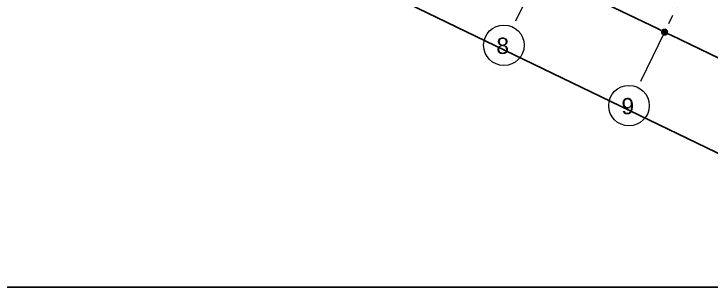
# Model space of a CAD drawing. Header units: metres. Extents: x -466 to 1322, y -1072 to 50.
# Drawn here: x 416.68 to 440.78, y -449.3 to -439.84 of the extents above; entities that cross this region are included whole.
import ezdxf

# ---------------------------------------------------------------- set-up
doc = ezdxf.new("R2010")
doc.units = ezdxf.units.M
doc.set_wipeout_variables(frame=1)
doc.linetypes.add('CENTER2', pattern=[28.575, 19.05, -3.175, 3.175, -3.175])
for name, color, linetype, lineweight in [('A - TXT 100 -1', 2, 'Continuous', 0), ('A-COTAS', 41, 'Continuous', 0), ('A-EJES', 61, 'CENTER2', 0)]:
    doc.layers.add(name, color=color, linetype=linetype, lineweight=lineweight)
doc.layers.add('AKU_Poligono', color=1, linetype='Continuous')
doc.layers.add('Hatch escaleras', color=7, linetype='Continuous', lineweight=0, true_color=0x78372d)
doc.styles.get("Standard").update_dxf_attribs({"font": 'arial.ttf'})
doc.styles.add('Style-Arial', font='arial.ttf')
doc.dimstyles.new('ISO-25', dxfattribs={"dimscale": 0.1, "dimtxt": 2.5, "dimasz": 2.5, "dimexe": 1.25, "dimexo": 0.625, "dimtad": 1, "dimdsep": 46, "dimtxsty": 'Standard', "dimblk": 'DOT', "dimcen": 2.5, "dimadec": 0, "dimazin": 0, "dimtfac": 1, "dimtmove": 0, "dimatfit": 3, "dimfxl": 1, "dimarcsym": 0})

# ---------------------------------------------------------------- blocks, each defined once
blk = doc.blocks.new('_Dot')
at = {"color": 0, "linetype": 'ByBlock', "lineweight": -2}
blk.add_line((-0.5, 0), (-1, 0), dxfattribs=at)
at = {"color": 0, "linetype": 'ByBlock', "const_width": 0.5}
blk.add_lwpolyline([(-0.25, 0, 1), (0.25, 0, 1)], format="xyb", close=True, dxfattribs=at)
blk = doc.blocks.new('*D119')
at = {"layer": 'A-COTAS', "color": 0, "lineweight": -2, "transparency": 16777216}
for p, q in [((434.876, -438.329), (434.903, -438.273)), ((435.074, -438.494), (438.945, -440.366)), ((439.195, -440.424), (439.224, -440.362))]:
    blk.add_line(p, q, dxfattribs=at)
at = {"layer": 'Defpoints', "color": 0, "transparency": 16777216}
for p in [(434.849, -438.385), (439.168, -440.48), (439.17, -440.475)]:
    blk.add_point(p, dxfattribs=at)
at = {"layer": 'A-COTAS', "color": 0, "lineweight": -2, "transparency": 16777216, "xscale": 0.25, "yscale": 0.25, "zscale": 0.25}
for p, rotation in [((434.849, -438.385), 154.1983439835458), ((439.17, -440.475), 334.1983439835457)]:
    blk.add_blockref('_Dot', p, dxfattribs=dict(at, rotation=rotation))
at = {"layer": 'A-COTAS', "color": 0, "transparency": 16777216, "insert": (437.092, -439.259), "char_height": 0.25, "attachment_point": 5, "rotation": 334.1983}
blk.add_mtext('4.8', dxfattribs=at)
blk = doc.blocks.new('*D120')
at = {"layer": 'A-COTAS', "color": 0, "lineweight": -2, "transparency": 16777216}
for p, q in [((439.195, -440.424), (439.224, -440.362)), ((439.395, -440.584), (443.266, -442.455)), ((443.519, -442.508), (443.546, -442.451))]:
    blk.add_line(p, q, dxfattribs=at)
at = {"layer": 'Defpoints', "color": 0, "transparency": 16777216}
for p in [(439.168, -440.48), (443.491, -442.564), (443.491, -442.564)]:
    blk.add_point(p, dxfattribs=at)
at = {"layer": 'A-COTAS', "color": 0, "lineweight": -2, "transparency": 16777216, "xscale": 0.25, "yscale": 0.25, "zscale": 0.25}
for p, rotation in [((439.17, -440.475), 154.1983439835458), ((443.491, -442.564), 334.1983439835457)]:
    blk.add_blockref('_Dot', p, dxfattribs=dict(at, rotation=rotation))
at = {"layer": 'A-COTAS', "color": 0, "transparency": 16777216, "insert": (441.413, -441.348), "char_height": 0.25, "attachment_point": 5, "rotation": 334.1983}
blk.add_mtext('4.8', dxfattribs=at)

msp = doc.modelspace()

# ---------------------------------------------------------------- dimensions: what is measured, and where the dimension line sits
at = {"layer": 'A-COTAS'}
for base, p1, p2, picture, middle in [((439.17, -440.475), (434.849, -438.385), (439.168, -440.48), '*D119', (437.092, -439.259)), ((443.491, -442.564), (439.168, -440.48), (443.491, -442.564), '*D120', (441.413, -441.348))]:
    dim = msp.add_linear_dim(base=base, p1=p1, p2=p2, angle=334.1983, dimstyle='ISO-25', override={"dimtmove": 1}, dxfattribs=at)
    dim.commit()
    dim.dimension.update_dxf_attribs({"geometry": picture, "text_midpoint": middle})

# ---------------------------------------------------------------- wipeouts: each hides what was drawn before it
for points in [[(434.256, -441.222), (434.273, -441.182), (434.287, -441.14), (434.299, -441.098), (434.308, -441.055), (434.315, -441.011), (434.319, -440.967), (434.319, -440.923), (434.318, -440.879), (434.313, -440.835), (434.306, -440.792), (434.296, -440.749), (434.283, -440.707), (434.268, -440.665), (434.25, -440.625), (434.229, -440.586), (434.207, -440.548), (434.182, -440.512), (434.154, -440.478), (434.125, -440.445), (434.093, -440.414), (434.06, -440.385), (434.025, -440.359), (433.988, -440.334), (433.95, -440.312), (433.911, -440.293), (433.87, -440.276), (433.828, -440.261), (433.786, -440.249), (433.743, -440.24), (433.699, -440.234), (433.656, -440.23), (433.612, -440.229), (433.567, -440.231), (433.524, -440.235), (433.48, -440.243), (433.437, -440.253), (433.395, -440.265), (433.354, -440.281), (433.314, -440.299), (433.275, -440.319), (433.237, -440.342), (433.201, -440.367), (433.166, -440.394), (433.133, -440.424), (433.103, -440.455), (433.074, -440.488), (433.047, -440.523), (433.023, -440.56), (433.001, -440.598), (432.981, -440.638), (432.964, -440.678), (432.949, -440.72), (432.938, -440.762), (432.928, -440.805), (432.922, -440.849), (432.918, -440.893), (432.917, -440.937), (432.919, -440.981), (432.924, -441.025), (432.931, -441.068), (432.941, -441.111), (432.954, -441.153), (432.969, -441.194), (432.987, -441.235), (433.007, -441.274), (433.03, -441.311), (433.055, -441.348), (433.083, -441.382), (433.112, -441.415), (433.143, -441.446), (433.177, -441.475), (433.212, -441.501), (433.248, -441.526), (433.287, -441.548), (433.326, -441.567), (433.367, -441.584), (433.408, -441.599), (433.451, -441.611), (433.494, -441.62), (433.537, -441.626), (433.581, -441.63), (433.625, -441.631), (433.669, -441.629), (433.713, -441.625), (433.756, -441.617), (433.799, -441.607), (433.842, -441.595), (433.883, -441.579), (433.923, -441.561), (433.962, -441.541), (434, -441.518), (434.036, -441.493), (434.071, -441.466), (434.103, -441.436), (434.134, -441.405), (434.163, -441.372), (434.19, -441.337), (434.214, -441.3), (434.236, -441.262)], [(438.577, -443.312), (438.594, -443.271), (438.609, -443.229), (438.621, -443.187), (438.63, -443.144), (438.636, -443.1), (438.64, -443.056), (438.641, -443.012), (438.639, -442.968), (438.635, -442.925), (438.627, -442.881), (438.617, -442.838), (438.605, -442.796), (438.589, -442.755), (438.571, -442.714), (438.551, -442.675), (438.528, -442.638), (438.503, -442.602), (438.476, -442.567), (438.446, -442.534), (438.415, -442.503), (438.381, -442.475), (438.346, -442.448), (438.31, -442.424), (438.272, -442.402), (438.232, -442.382), (438.192, -442.365), (438.15, -442.35), (438.108, -442.338), (438.064, -442.329), (438.021, -442.323), (437.977, -442.319), (437.933, -442.318), (437.889, -442.32), (437.845, -442.324), (437.802, -442.332), (437.759, -442.342), (437.717, -442.355), (437.675, -442.37), (437.635, -442.388), (437.596, -442.408), (437.558, -442.431), (437.522, -442.456), (437.488, -442.483), (437.455, -442.513), (437.424, -442.544), (437.395, -442.578), (437.369, -442.613), (437.344, -442.649), (437.322, -442.687), (437.303, -442.727), (437.285, -442.767), (437.271, -442.809), (437.259, -442.851), (437.25, -442.895), (437.243, -442.938), (437.24, -442.982), (437.239, -443.026), (437.241, -443.07), (437.245, -443.114), (437.252, -443.157), (437.262, -443.2), (437.275, -443.242), (437.29, -443.284), (437.308, -443.324), (437.329, -443.363), (437.352, -443.401), (437.377, -443.437), (437.404, -443.471), (437.433, -443.504), (437.465, -443.535), (437.498, -443.564), (437.533, -443.59), (437.57, -443.615), (437.608, -443.637), (437.648, -443.656), (437.688, -443.674), (437.73, -443.688), (437.772, -443.7), (437.815, -443.709), (437.859, -443.716), (437.903, -443.719), (437.947, -443.72), (437.991, -443.718), (438.035, -443.714), (438.078, -443.707), (438.121, -443.697), (438.163, -443.684), (438.204, -443.669), (438.245, -443.651), (438.284, -443.63), (438.321, -443.607), (438.357, -443.582), (438.392, -443.555), (438.425, -443.526), (438.456, -443.494), (438.484, -443.461), (438.511, -443.426), (438.535, -443.389), (438.558, -443.351)]]:
    msp.add_wipeout(points).dxf.layer = 'Hatch escaleras'

# ---------------------------------------------------------------- next in the draw order: linework, layer by layer
msp.add_lwpolyline([(396.914, -387.031), (488.557, -387.031), (488.557, -449.301), (396.914, -449.301)], close=True)
at = {"layer": 'A - TXT 100 -1'}
for centre in [(433.618, -440.93), (437.94, -443.019)]:
    msp.add_circle(centre, 0.701, dxfattribs=at)
at = {"layer": 'A-EJES', "ltscale": 0.1}
for p, q in [((439.825, -428.092), (433.934, -440.276)), ((444.147, -430.181), (438.256, -442.365))]:
    msp.add_line(p, q, dxfattribs=at)
at = {"layer": 'AKU_Poligono'}
msp.add_lwpolyline([(450.612, -449.301), (277.909, -365.807)], dxfattribs=at)

# ---------------------------------------------------------------- next in the draw order: texts
at = {"layer": 'A - TXT 100 -1', "style": 'Style-Arial'}
for s, p in [('8', (433.354, -441.229)), ('9', (437.676, -443.318))]:
    msp.add_text(s, height=0.564, rotation=359.7227, dxfattribs=at).set_placement(p)

doc.saveas('drawing.dxf')
